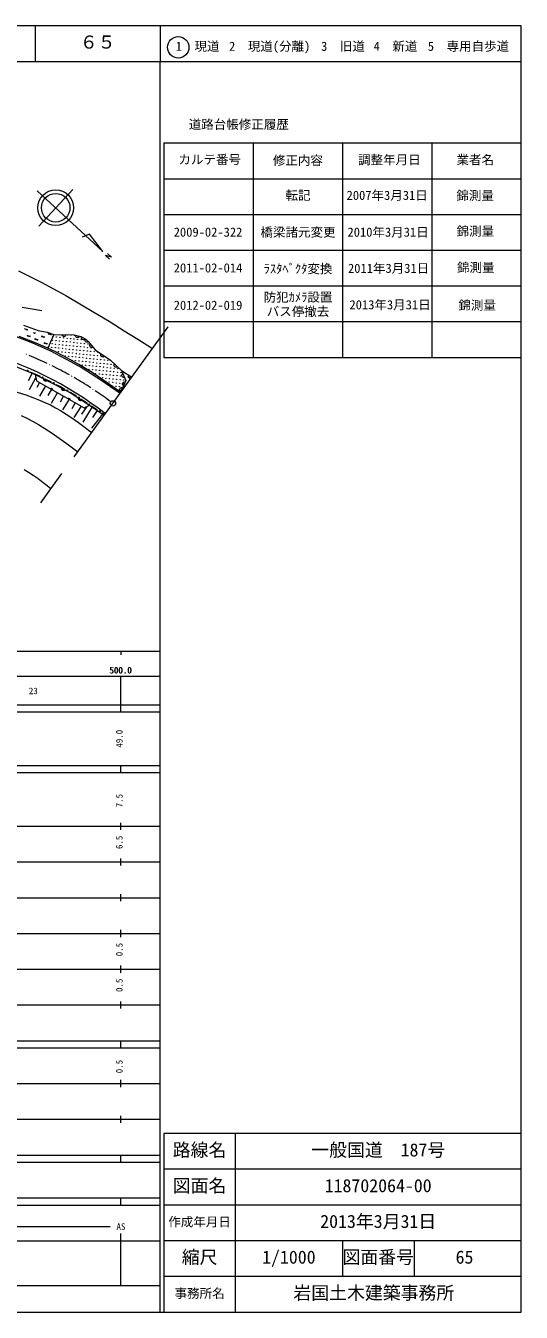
# Model space of a CAD drawing. Units: millimetres, scale not verified. Extents: x -16827 to 623173, y -207307 to 152693.
# Drawn here: x 484538 to 623173, y -207307 to 152693 of the extents above; entities that cross this region are included whole.
import ezdxf
from ezdxf.enums import TextEntityAlignment as Align

# ---------------------------------------------------------------- set-up
doc = ezdxf.new("R2010")
doc.units = ezdxf.units.MM
doc.header["$LTSCALE"] = 1000
for name, color, linetype, lineweight in [('S-BGD', 7, 'Continuous', 13), ('S-BGD-HTXT', 7, 'Continuous', 13), ('S-TTL', 2, 'Continuous', 13), ('S-TTL-TXT', 7, 'Continuous', 13)]:
    doc.layers.add(name, color=color, linetype=linetype, lineweight=lineweight)
doc.layers.add('表題_事務所名', color=7, linetype='Continuous')
doc.styles.add('ＭＳ ゴシック', font='')
doc.styles.get('ＭＳ ゴシック').set_extended_font_data('MS Gothic')

msp = doc.modelspace()

# ---------------------------------------------------------------- linework, layer by layer
at = {"layer": 'S-BGD'}
for p, q in [((506133, 89542), (487781, 106519)), ((488166, 96627), (497673, 106904)), ((502407, 94350), (500315, 93561)), ((506133, 89542), (502407, 94350)), ((508517, 87930), (506837, 88393)), ((506837, 88393), (507980, 87347)), ((507384, 88978), (508517, 87930)), ((482547, 84111), (485720, 82544)), ((485720, 82544), (488869, 80922)), ((488869, 80922), (492322, 79071)), ((492322, 79071), (495742, 77170)), ((495742, 77170), (499687, 74902)), ((483545, 73964), (486293, 73479)), ((486293, 73479), (489046, 73013)), ((499687, 74902), (503609, 72578)), ((503609, 72578), (507870, 69988)), ((483879, 68905), (488045, 67428)), ((507870, 69988), (512116, 67357)), ((481829, 65768), (486416, 63962)), ((487444, 63895), (482698, 65713)), ((485091, 67503), (484157, 67860)), ((484924, 67765), (484790, 67415)), ((485909, 65678), (484974, 66034)), ((485140, 65768), (485274, 66118)), ((485741, 65940), (485607, 65589)), ((487272, 66561), (486732, 66798)), ((486823, 66843), (486800, 66852)), ((487118, 66831), (486967, 66488)), ((487998, 64697), (487082, 65100)), ((487235, 64825), (487386, 65168)), ((487843, 64967), (487692, 64624)), ((488045, 67428), (490559, 66926)), ((488844, 67244), (488831, 67213)), ((489861, 65423), (488946, 65825)), ((489098, 65551), (489249, 65894)), ((489707, 65693), (489556, 65350)), ((490559, 66926), (492402, 66311)), ((492402, 66311), (490692, 62471)), ((491725, 66148), (490810, 66551)), ((490962, 66276), (491113, 66620)), ((491571, 66418), (491420, 66075)), ((492402, 66311), (498048, 66173)), ((494667, 66118), (494625, 66257)), ((494736, 65999), (494667, 66118)), ((494850, 65864), (494736, 65999)), ((494980, 65789), (494850, 65864)), ((495120, 65744), (494980, 65789)), ((495306, 65739), (495120, 65744)), ((495448, 65778), (495306, 65739)), ((495582, 65846), (495448, 65778)), ((495699, 65975), (495582, 65846)), ((495774, 66091), (495699, 65975)), ((495825, 66227), (495774, 66091)), ((498048, 66173), (499982, 65696)), ((498124, 32078), (524389, 68397)), ((498443, 65934), (498432, 66078)), ((498485, 65803), (498443, 65934)), ((498567, 65647), (498485, 65803)), ((498678, 65545), (498567, 65647)), ((498805, 65471), (498678, 65545)), ((498985, 65426), (498805, 65471)), ((499132, 65433), (498985, 65426)), ((499278, 65471), (499132, 65433)), ((499420, 65572), (499278, 65471)), ((499518, 65669), (499420, 65572)), ((499597, 65791), (499518, 65669)), ((499982, 65696), (501332, 65008)), ((500100, 65481), (500122, 65625)), ((500111, 65344), (500100, 65481)), ((500155, 65174), (500111, 65344)), ((500240, 65049), (500155, 65174)), ((500346, 64948), (500240, 65049)), ((500512, 64864), (500346, 64948)), ((500657, 64837), (500512, 64864)), ((500807, 64841), (500657, 64837)), ((500969, 64907), (500807, 64841)), ((501086, 64978), (500969, 64907)), ((501191, 65080), (501086, 64978)), ((501144, 64652), (501152, 64828)), ((501152, 64828), (501181, 64962)), ((501181, 64962), (501244, 65093)), ((501332, 65008), (502021, 64346)), ((512116, 67357), (515925, 64969)), ((515925, 64969), (519736, 62566)), ((486416, 63962), (491501, 61681)), ((490692, 62471), (487444, 63895)), ((490587, 63559), (489672, 63962)), ((489824, 63687), (489975, 64030)), ((490433, 63829), (490282, 63486)), ((493202, 61274), (490692, 62471)), ((491501, 61681), (497086, 58782)), ((491655, 64635), (491535, 64687)), ((496035, 59791), (493202, 61274)), ((501190, 64508), (501144, 64652)), ((501262, 64380), (501190, 64508)), ((501396, 64251), (501262, 64380)), ((501527, 64184), (501396, 64251)), ((501672, 64144), (501527, 64184)), ((501846, 64160), (501672, 64144)), ((501979, 64195), (501846, 64160)), ((502109, 64261), (501979, 64195)), ((502021, 64346), (503954, 61962)), ((502456, 63194), (502485, 63369)), ((502483, 63047), (502456, 63194)), ((502540, 62911), (502483, 63047)), ((502485, 63369), (502531, 63498)), ((502531, 63498), (502609, 63620)), ((502657, 62766), (502540, 62911)), ((502778, 62683), (502657, 62766)), ((502917, 62626), (502778, 62683)), ((503092, 62621), (502917, 62626)), ((503228, 62638), (503092, 62621)), ((503365, 62688), (503228, 62638)), ((503954, 61962), (508218, 59076)), ((480029, 58063), (487210, 55145)), ((499372, 57910), (496035, 59791)), ((497086, 58782), (500304, 56955)), ((503107, 55659), (499372, 57910)), ((505543, 60579), (505549, 60716)), ((505566, 60404), (505543, 60579)), ((505549, 60716), (505589, 60855)), ((505635, 60270), (505566, 60404)), ((505728, 60156), (505635, 60270)), ((505882, 60052), (505728, 60156)), ((506022, 60008), (505882, 60052)), ((506172, 59993), (506022, 60008)), ((506340, 60039), (506172, 59993)), ((506466, 60095), (506340, 60039)), ((506583, 60183), (506466, 60095)), ((508218, 59076), (511301, 56227)), ((509228, 57615), (509232, 57792)), ((509276, 57473), (509228, 57615)), ((509232, 57792), (509258, 57927)), ((509258, 57927), (509319, 58059)), ((486312, 55510), (485231, 53323)), ((487399, 54235), (485534, 50821)), ((485718, 55886), (487301, 55233)), ((487210, 55145), (492900, 52217)), ((487210, 55145), (487589, 53325)), ((487301, 55233), (488568, 54592)), ((500304, 56955), (505580, 53628)), ((506390, 53461), (503107, 55659)), ((509351, 57346), (509276, 57473)), ((509488, 57220), (509351, 57346)), ((509620, 57155), (509488, 57220)), ((509766, 57119), (509620, 57155)), ((509939, 57138), (509766, 57119)), ((510071, 57175), (509939, 57138)), ((510200, 57244), (510071, 57175)), ((511301, 56227), (512561, 53435)), ((511301, 56227), (514204, 54313)), ((511417, 54855), (511428, 55005)), ((511436, 54710), (511417, 54855)), ((511428, 55005), (511500, 55166)), ((511513, 54540), (511436, 54710)), ((511500, 55166), (511577, 55280)), ((511609, 54429), (511513, 54540)), ((511577, 55280), (511684, 55378)), ((511729, 54338), (511609, 54429)), ((511896, 54289), (511729, 54338)), ((512032, 54271), (511896, 54289)), ((512178, 54284), (512032, 54271)), ((513893, 53858), (513134, 54509)), ((513200, 54202), (513444, 54487)), ((513824, 54162), (513580, 53877)), ((481234, 50457), (484558, 49374)), ((487589, 53325), (500883, 45803)), ((488420, 52855), (487657, 51428)), ((490082, 51915), (488415, 49077)), ((489591, 53790), (489610, 53910)), ((489600, 53676), (489591, 53790)), ((489598, 53776), (490398, 53364)), ((489636, 53534), (489600, 53676)), ((490449, 53408), (489604, 53843)), ((490336, 53325), (489604, 53702)), ((489610, 53910), (490499, 53452)), ((489616, 53626), (490263, 53293)), ((489706, 53430), (489636, 53534)), ((490181, 53265), (489643, 53541)), ((489794, 53343), (489706, 53430)), ((489719, 53432), (490050, 53262)), ((489932, 53272), (489794, 53343)), ((489880, 53928), (491691, 53011)), ((490053, 53251), (489932, 53272)), ((490178, 53254), (490053, 53251)), ((490315, 53308), (490178, 53254)), ((490411, 53368), (490315, 53308)), ((490499, 53452), (490411, 53368)), ((491743, 50975), (490766, 49229)), ((491545, 51087), (491591, 51127)), ((491980, 50841), (491545, 51087)), ((491571, 51108), (491985, 50874)), ((491591, 51127), (491640, 51155)), ((491989, 50907), (491598, 51129)), ((491629, 51147), (491987, 50944)), ((491640, 51155), (491709, 51179)), ((491983, 50983), (491667, 51162)), ((491708, 51174), (491971, 51025)), ((491709, 51179), (491772, 51178)), ((491772, 51178), (491832, 51166)), ((491936, 51081), (491773, 51173)), ((491832, 51166), (491900, 51127)), ((491900, 51127), (491942, 51082)), ((491942, 51082), (491975, 51029)), ((491975, 51029), (491990, 50957)), ((491992, 50900), (491980, 50841)), ((491990, 50957), (491992, 50900)), ((492900, 52217), (497204, 49866)), ((493002, 52347), (494269, 51705)), ((494269, 51705), (495477, 51013)), ((494591, 51162), (494613, 51281)), ((494597, 51048), (494591, 51162)), ((494597, 51147), (495387, 50716)), ((494630, 50905), (494597, 51048)), ((495324, 50679), (494602, 51073)), ((495439, 50759), (494605, 51214)), ((494612, 50997), (495250, 50648)), ((494613, 51281), (495491, 50802)), ((494697, 50799), (494630, 50905)), ((495168, 50622), (494637, 50912)), ((494783, 50710), (494697, 50799)), ((494710, 50801), (495037, 50622)), ((494919, 50636), (494783, 50710)), ((495040, 50612), (494919, 50636)), ((495165, 50612), (495040, 50612)), ((495303, 50662), (495165, 50612)), ((495401, 50720), (495303, 50662)), ((495491, 50802), (495401, 50720)), ((505580, 53628), (510973, 49846)), ((511155, 50098), (506390, 53461)), ((510790, 50813), (510806, 50962)), ((510833, 50644), (510790, 50813)), ((510806, 50962), (510852, 51102)), ((510888, 50518), (510833, 50644)), ((510852, 51102), (510958, 51255)), ((510974, 50400), (510888, 50518)), ((511740, 51501), (510893, 50283)), ((510958, 51255), (511073, 51346)), ((511073, 51346), (511208, 51414)), ((511208, 51414), (511383, 51434)), ((511383, 51434), (511520, 51427)), ((511520, 51427), (511659, 51385)), ((511637, 52432), (511653, 52578)), ((511651, 52282), (511637, 52432)), ((511728, 52126), (511651, 52282)), ((511653, 52578), (511726, 52749)), ((511726, 52749), (511820, 52863)), ((511808, 52014), (511728, 52126)), ((512561, 53435), (511740, 51501)), ((511916, 51916), (511808, 52014)), ((511820, 52863), (511937, 52956)), ((511937, 52956), (512105, 53012)), ((512105, 53012), (512241, 53033)), ((512241, 53033), (512385, 53020)), ((484558, 49374), (486483, 48687)), ((486483, 48687), (488382, 47945)), ((488382, 47945), (489921, 47285)), ((489921, 47285), (491440, 46567)), ((493405, 50034), (491676, 47030)), ((495067, 49094), (494178, 47333)), ((496729, 48154), (494861, 45210)), ((496401, 48339), (496447, 48379)), ((496836, 48093), (496401, 48339)), ((496427, 48360), (496841, 48126)), ((496447, 48379), (496496, 48408)), ((496845, 48160), (496454, 48381)), ((496485, 48399), (496843, 48197)), ((496496, 48408), (496565, 48431)), ((496839, 48235), (496523, 48414)), ((496564, 48426), (496827, 48277)), ((496565, 48431), (496628, 48430)), ((496628, 48430), (496688, 48418)), ((496792, 48334), (496630, 48425)), ((496688, 48418), (496756, 48380)), ((496752, 50281), (497960, 49589)), ((496756, 48380), (496798, 48334)), ((496798, 48334), (496831, 48281)), ((496831, 48281), (496846, 48209)), ((496848, 48152), (496836, 48093)), ((496846, 48209), (496848, 48152)), ((497204, 49866), (502362, 46561)), ((498391, 47213), (497439, 45513)), ((497960, 49589), (498767, 49057)), ((499329, 48252), (499331, 48366)), ((499352, 48107), (499329, 48252)), ((499331, 48366), (499362, 48483)), ((499337, 48351), (500094, 47865)), ((500029, 47833), (499337, 48277)), ((499341, 48200), (499953, 47807)), ((500149, 47905), (499349, 48417)), ((499412, 47997), (499352, 48107)), ((499869, 47787), (499360, 48114)), ((499362, 48483), (500204, 47944)), ((499491, 47902), (499412, 47997)), ((499425, 47998), (499738, 47797)), ((499622, 47818), (499491, 47902)), ((499741, 47786), (499622, 47818)), ((499866, 47777), (499741, 47786)), ((500007, 47817), (499866, 47777)), ((499995, 48248), (501690, 47132)), ((500108, 47868), (500007, 47817)), ((500204, 47944), (500108, 47868)), ((483268, 43668), (484852, 42893)), ((491440, 46567), (492876, 45817)), ((492876, 45817), (494284, 45015)), ((494284, 45015), (495860, 44042)), ((495860, 44042), (497407, 43016)), ((500052, 46273), (497970, 43087)), ((501622, 46182), (500169, 43997)), ((503088, 46056), (500472, 41722)), ((500883, 45803), (502362, 46561)), ((502362, 46561), (506511, 43675)), ((502918, 46323), (504614, 45207)), ((505994, 44034), (502974, 40129)), ((504541, 45045), (503202, 43087)), ((505841, 44398), (506649, 43866)), ((484852, 42893), (486412, 42062)), ((486412, 42062), (488147, 41066)), ((488147, 41066), (489857, 40014)), ((489857, 40014), (491904, 38675)), ((497407, 43016), (499312, 41669)), ((499312, 41669), (501196, 40262)), ((501196, 40262), (502107, 39563)), ((491904, 38675), (493935, 37274)), ((493935, 37274), (496545, 35395)), ((502107, 39563), (503021, 38850)), ((496545, 35395), (499137, 33478)), ((484097, 28484), (485354, 27749)), ((485354, 27749), (486578, 26962)), ((486578, 26962), (488015, 25954)), ((488015, 25954), (489429, 24889)), ((494572, 27371), (488708, 19161)), ((489429, 24889), (490507, 24040)), ((490507, 24040), (491577, 23177))]:
    msp.add_line(p, q, dxfattribs=at)
for centre, radius in [((492920, 101765), 5000), ((492920, 101765), 4000), ((493100, 65571), 49.8), ((494094, 65467), 49.8), ((495089, 65363), 49.8), ((496083, 65259), 49.8), ((497078, 65156), 49.8), ((498073, 65052), 49.8), ((498176, 66047), 49.8), ((499067, 64948), 49.8), ((500062, 64845), 49.8), ((491794, 62691), 49.8), ((491898, 63685), 49.8), ((492001, 64680), 49.8), ((492685, 61592), 49.8), ((492789, 62587), 49.8), ((492892, 63581), 49.8), ((492996, 64576), 49.8), ((493679, 61489), 49.8), ((493783, 62483), 49.8), ((493887, 63478), 49.8), ((493991, 64472), 49.8), ((494674, 61385), 49.8), ((494778, 62379), 49.8), ((494881, 63374), 49.8), ((494985, 64369), 49.8), ((495669, 61281), 49.8), ((495772, 62276), 49.8), ((495876, 63270), 49.8), ((495980, 64265), 49.8), ((496663, 61177), 49.8), ((496767, 62172), 49.8), ((496871, 63167), 49.8), ((496974, 64161), 49.8), ((497762, 62068), 49.8), ((497865, 63063), 49.8), ((497969, 64057), 49.8), ((498756, 61964), 49.8), ((498860, 62959), 49.8), ((498964, 63954), 49.8), ((499751, 61861), 49.8), ((499854, 62855), 49.8), ((499958, 63850), 49.8), ((500745, 61757), 49.8), ((500849, 62752), 49.8), ((500953, 63746), 49.8), ((501057, 64741), 49.8), ((501740, 61653), 49.8), ((501844, 62648), 49.8), ((501947, 63642), 49.8), ((502735, 61550), 49.8), ((502838, 62544), 49.8), ((503729, 61446), 49.8), ((504724, 61342), 49.8), ((495565, 60286), 49.8), ((496559, 60183), 49.8), ((497450, 59084), 49.8), ((497554, 60079), 49.8), ((497658, 61074), 49.8), ((498445, 58981), 49.8), ((498549, 59975), 49.8), ((498652, 60970), 49.8), ((499440, 58877), 49.8), ((499543, 59872), 49.8), ((499647, 60866), 49.8), ((500330, 57779), 49.8), ((500434, 58773), 49.8), ((500538, 59768), 49.8), ((500642, 60762), 49.8), ((501325, 57675), 49.8), ((501429, 58669), 49.8), ((501532, 59664), 49.8), ((501636, 60659), 49.8), ((502320, 57571), 49.8), ((502423, 58566), 49.8), ((502527, 59560), 49.8), ((502631, 60555), 49.8), ((503418, 58462), 49.8), ((503522, 59457), 49.8), ((503625, 60451), 49.8), ((504413, 58358), 49.8), ((504516, 59353), 49.8), ((504620, 60347), 49.8), ((505407, 58255), 49.8), ((505511, 59249), 49.8), ((505615, 60244), 49.8), ((506402, 58151), 49.8), ((506506, 59145), 49.8), ((507396, 58047), 49.8), ((507500, 59042), 49.8), ((508391, 57943), 49.8), ((509386, 57840), 49.8), ((485039, 56167), 149), ((489224, 54260), 149), ((502216, 56576), 49.8), ((503210, 56473), 49.8), ((503314, 57467), 49.8), ((504101, 55374), 49.8), ((504205, 56369), 49.8), ((504309, 57364), 49.8), ((505096, 55271), 49.8), ((505200, 56265), 49.8), ((505303, 57260), 49.8), ((505987, 54172), 49.8), ((506091, 55167), 49.8), ((506194, 56162), 49.8), ((506298, 57156), 49.8), ((506981, 54069), 49.8), ((507085, 55063), 49.8), ((507189, 56058), 49.8), ((507293, 57052), 49.8), ((507976, 53965), 49.8), ((508080, 54959), 49.8), ((508184, 55954), 49.8), ((508287, 56949), 49.8), ((509074, 54856), 49.8), ((509178, 55850), 49.8), ((509282, 56845), 49.8), ((510069, 54752), 49.8), ((510173, 55747), 49.8), ((510276, 56741), 49.8), ((511064, 54648), 49.8), ((511167, 55643), 49.8), ((492346, 52679), 149), ((496114, 50647), 149), ((507872, 52970), 49.8), ((508763, 51872), 49.8), ((508867, 52867), 49.8), ((508971, 53861), 49.8), ((509758, 51768), 49.8), ((509862, 52763), 49.8), ((509965, 53757), 49.8), ((510649, 50670), 49.8), ((510752, 51665), 49.8), ((510856, 52659), 49.8), ((510960, 53654), 49.8), ((511851, 52555), 49.8), ((511954, 53550), 49.8), ((499381, 48652), 149), ((502304, 46727), 149), ((508925, 47006), 746), ((508925, 47006), 22.5), ((505227, 44803), 149)]:
    msp.add_circle(centre, radius, dxfattribs=at)
for centre, radius, start, end in [((446497, -33465), 98306, 52.11614, 98.74081), ((492105, 65674), 49.8, 253.44257, 57.63847), ((496187, 66254), 49.8, 224.01436, 313.18457), ((497182, 66150), 49.8, 116.5206, 60.67834), ((499171, 65943), 49.8, 231.62376, 280.67313), ((490799, 62794), 49.8, 248.94312, 62.13792), ((445579, -36486), 104807, 67.97379, 68.03653), ((445579, -36486), 104807, 64.58615, 67.59738), ((445579, -36486), 104807, 64.14703, 64.20975), ((499336, 57882), 49.8, 28.41613, 92.24493), ((506609, 60140), 49.8, 121.68274, 350.12023), ((445579, -36486), 104807, 60.7594, 63.77063), ((445579, -36486), 104807, 60.32025, 60.383), ((445579, -36486), 104807, 56.93262, 59.94385), ((512058, 54545), 49.8, 98.24103, 309.25847), ((445579, -36486), 104807, 56.4935, 56.55621), ((445579, -36486), 104807, 53.22269, 56.1171), ((506878, 53074), 49.8, 9.88284, 99.68188), ((511747, 51561), 49.8, 47.116, 266.866)]:
    msp.add_arc(centre, radius, start, end, dxfattribs=at)
at = {"layer": 'S-BGD-HTXT'}
for p, q in [((522173, -207307), (522173, 142693)), ((-16827, -22307), (522173, -22307)), ((511173, -22307), (511173, -23307)), ((11173, -29307), (522173, -29307)), ((511173, -39307), (511173, -29307)), ((-16827, -37307), (522173, -37307)), ((-16827, -39307), (522173, -39307)), ((-16827, -54307), (522173, -54307)), ((-16827, -56307), (522173, -56307)), ((511173, -56307), (511173, -54307)), ((-16827, -71307), (522173, -71307)), ((511173, -72307), (511173, -70307)), ((-10827, -81307), (522173, -81307)), ((511173, -82307), (511173, -80307)), ((-4827, -91307), (522173, -91307)), ((511173, -92307), (511173, -90307)), ((511173, -102307), (511173, -100307)), ((-10827, -101307), (522173, -101307)), ((-4827, -111307), (522173, -111307)), ((511173, -112307), (511173, -110307)), ((-10827, -121307), (522173, -121307)), ((511173, -122307), (511173, -120307)), ((-16827, -131307), (522173, -131307)), ((511173, -133307), (511173, -131307)), ((-16827, -133307), (522173, -133307)), ((-7827, -143307), (522173, -143307)), ((511173, -144307), (511173, -142307)), ((-16827, -153307), (522173, -153307)), ((511173, -154307), (511173, -152307)), ((-16827, -163307), (522173, -163307)), ((-16827, -165307), (522173, -165307)), ((511173, -165307), (511173, -163307)), ((-16827, -175307), (522173, -175307)), ((511173, -177307), (511173, -175307)), ((-16827, -177307), (522173, -177307)), ((14173, -183307), (508173, -183307)), ((511173, -199807), (511173, -185307)), ((-16827, -187307), (522173, -187307)), ((11173, -199807), (522173, -199807))]:
    msp.add_line(p, q, dxfattribs=at)
at = {"layer": 'S-TTL'}
for p, q in [((623173, 152693), (-16827, 152693)), ((487170, 152693), (487170, 142693)), ((522173, 152693), (522173, 142693)), ((623173, -207307), (623173, 152693)), ((-16827, 142693), (623173, 142693)), ((523173, 119890), (523173, 59890)), ((523173, 119890), (623173, 119890)), ((548173, 119890), (548173, 59890)), ((573173, 119890), (573173, 59890)), ((598173, 119890), (598173, 59890)), ((523173, 109890), (623173, 109890)), ((523173, 99890), (623173, 99890)), ((523173, 89890), (623173, 89890)), ((523173, 79890), (623173, 79890)), ((523173, 69890), (623173, 69890)), ((523173, 59890), (623173, 59890)), ((623173, -157307), (523173, -157307)), ((523173, -157307), (523173, -207307)), ((543173, -157307), (543173, -207307)), ((623173, -167307), (523173, -167307)), ((623173, -177307), (523173, -177307)), ((623173, -187307), (523173, -187307)), ((573173, -187307), (573173, -197307)), ((593173, -187307), (593173, -197307)), ((623173, -197307), (523173, -197307)), ((-16827, -207307), (623173, -207307))]:
    msp.add_line(p, q, dxfattribs=at)
at = {"layer": 'S-TTL-TXT'}
msp.add_circle((527204, 146651), 3000, dxfattribs=at)

# ---------------------------------------------------------------- texts
at = {"layer": 'S-BGD-HTXT', "style": 'ＭＳ ゴシック'}
for s, p in [('500.0', (507893, -29112)), ('500.0', (508048, -29112)), ('23', (485423, -34902)), ('AS', (509923, -184807))]:
    msp.add_text(s, height=1833, dxfattribs=at).set_placement(p, align=Align.BOTTOM_LEFT)
for s, p in [('49.0', (512173, -49307)), ('7.5', (512173, -66008)), ('6.5', (512173, -77682)), ('0.5', (512173, -107682)), ('0.5', (512173, -117682)), ('0.5', (512173, -140418))]:
    msp.add_text(s, height=1833, rotation=90, dxfattribs=at).set_placement(p, align=Align.BOTTOM_LEFT)
at = {"layer": 'S-TTL-TXT', "style": 'ＭＳ ゴシック'}
for s, height, p in [('６５', 3666, (499670, 145193)), ('1\u3000現道', 2566, (526496, 144901)), ('2\u3000現道(分離)', 2566, (541417, 144901)), ('3\u3000旧道', 2566, (567169, 144901)), ('4\u3000新道', 2566, (581872, 144901)), ('5\u3000専用自歩道', 2566, (597027, 144901)), ('道路台帳修正履歴', 2566, (530142, 123056)), ('カルテ番号', 2566, (527263, 113220)), ('修正内容', 2566, (553682, 112966)), ('調整年月日', 2566, (577512, 113140)), ('業者名', 2566, (605058, 113140)), ('転記', 2566, (557217, 103189)), ('2007年3月31日', 2566, (574298, 103189)), ('錦測量', 2566, (605000, 103132)), ('2009-02-322', 2566, (525942, 92889)), ('橋梁諸元変更', 2566, (550217, 92889)), ('2010年3月31日', 2566, (574556, 92889)), ('錦測量', 2566, (605063, 93154)), ('ﾗｽﾀﾍﾞｸﾀ変換', 2566, (551092, 82650)), ('2011年3月31日', 2566, (574696, 82768)), ('錦測量', 2566, (605191, 83003)), ('2011-02-014', 2566, (525942, 82886)), ('2012-02-019', 2566, (525942, 72432)), ('防犯ｶﾒﾗ設置', 2566, (551092, 74695)), ('2013年3月31日', 2566, (575108, 72565)), ('錦測量', 2566, (605591, 72432)), ('バス停撤去', 2566, (551967, 70702)), ('路線名', 3666, (525673, -164807)), ('路線名', 3666, (525673, -164807)), ('一般国道\u3000187号', 3666, (564423, -164807)), ('図面名', 3666, (525673, -174807)), ('図面名', 3666, (525673, -174807)), ('118702064-00', 3666, (568173, -174807)), ('2013年3月31日', 3666, (566923, -184807)), ('作成年月日', 2566, (524423, -184057)), ('作成年月日', 2566, (524423, -184057)), ('縮尺', 3666, (528173, -194807)), ('縮尺', 3666, (528173, -194807)), ('1/1000', 3666, (550673, -194807)), ('図面番号', 3666, (573173, -194807)), ('図面番号', 3666, (573173, -194807)), ('65', 3666, (604798, -194807)), ('事務所名', 2566, (526173, -204057)), ('事務所名', 2566, (526173, -204057))]:
    msp.add_text(s, height=height, dxfattribs=at).set_placement(p, align=Align.BOTTOM_LEFT)
at = {"layer": '表題_事務所名', "style": 'ＭＳ ゴシック'}
msp.add_text('岩国土木建築事務所 ', height=3666, dxfattribs=at).set_placement((559423, -204807), align=Align.BOTTOM_LEFT)

doc.saveas('drawing.dxf')
